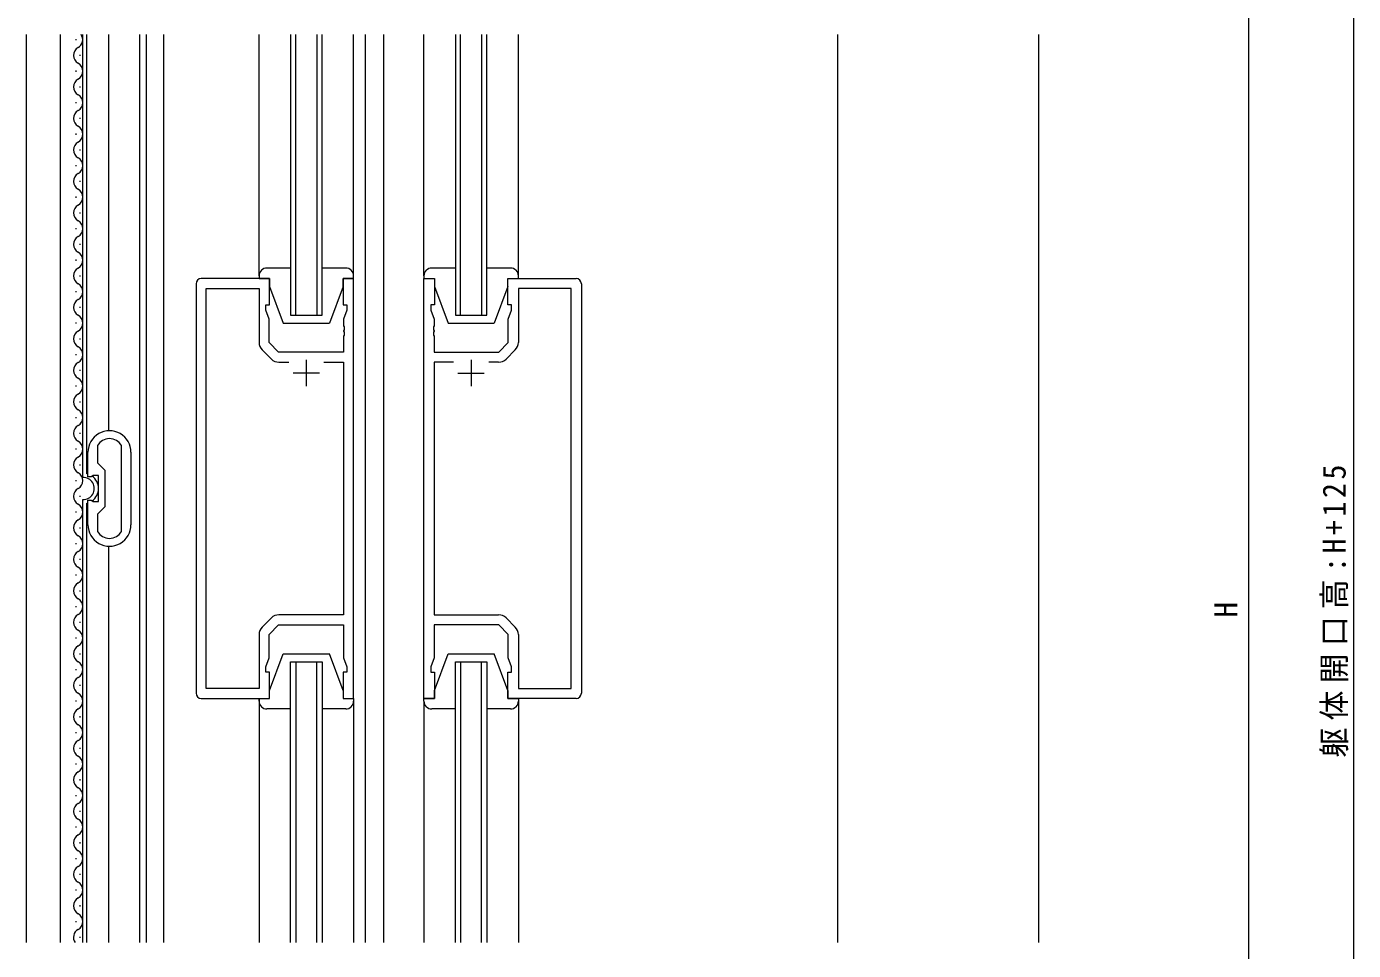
# Model space of a CAD drawing. Units: millimetres, scale not verified. Extents: x -594 to 539, y -420 to 386.
# Drawn here: x -422.4 to -169.6, y -48 to 128 of the extents above; entities that cross this region are included whole.
import ezdxf
from ezdxf.enums import TextEntityAlignment as Align

# ---------------------------------------------------------------- set-up
doc = ezdxf.new("R2010")
doc.units = ezdxf.units.MM
doc.header["$LTSCALE"] = 2
for name, color, linetype, lineweight in [('0-3_YKK_11', 7, 'Continuous', 9), ('0-4_YKK_12', 2, 'Continuous', 9), ('0-5_YSS_K', 3, 'Continuous', 9), ('0-6_YKK_13', 4, 'Continuous', 9), ('0-7_YKK_D', 6, 'Continuous', 9)]:
    doc.layers.add(name, color=color, linetype=linetype, lineweight=lineweight)
doc.styles.add('ＭＳ ゴシック', font='')
doc.styles.get('ＭＳ ゴシック').set_extended_font_data('MS Gothic')

msp = doc.modelspace()

# ---------------------------------------------------------------- linework, layer by layer
at = {"layer": '0-3_YKK_11'}
for p, q in [((-390.074, 79), (-390.074, 1)), ((-376.074, 80), (-389.074, 80)), ((-376.074, 75), (-376.074, 80)), ((-362.074, 80), (-362.074, 75)), ((-360.074, 80), (-362.074, 80)), ((-360.074, 0), (-360.074, 80)), ((-346.674, 80), (-344.674, 80)), ((-346.674, 0), (-346.674, 80)), ((-344.674, 80), (-344.674, 75)), ((-330.674, 80), (-317.674, 80)), ((-330.674, 75), (-330.674, 80)), ((-316.674, 79), (-316.674, 1)), ((-388.144, 78.07), (-378.074, 78.07)), ((-388.144, 1.93), (-388.144, 78.07)), ((-378.074, 78.07), (-378.074, 67.828)), ((-328.674, 78.07), (-328.674, 67.828)), ((-318.604, 78.07), (-328.674, 78.07)), ((-318.604, 1.93), (-318.604, 78.07)), ((-376.774, 75), (-376.074, 75)), ((-376.774, 74), (-376.774, 75)), ((-376.144, 72.269), (-376.774, 74)), ((-362.074, 75), (-361.374, 75)), ((-361.374, 74), (-362.004, 72.269)), ((-361.374, 75), (-361.374, 74)), ((-345.374, 75), (-345.374, 74)), ((-344.674, 75), (-345.374, 75)), ((-345.374, 74), (-344.744, 72.269)), ((-329.974, 75), (-330.674, 75)), ((-330.604, 72.269), (-329.974, 74)), ((-329.974, 74), (-329.974, 75)), ((-376.144, 67.799), (-376.144, 72.269)), ((-362.004, 72.269), (-362.004, 70.958)), ((-362.004, 70.958), (-361.884, 70.775)), ((-344.744, 70.958), (-344.864, 70.775)), ((-344.744, 72.269), (-344.744, 70.958)), ((-330.604, 67.799), (-330.604, 72.269)), ((-361.884, 70.225), (-362.004, 70.042)), ((-362.004, 70.042), (-362.004, 69.958)), ((-362.004, 69.958), (-361.884, 69.775)), ((-361.884, 69.225), (-362.004, 69.042)), ((-362.004, 69.042), (-362.004, 66)), ((-361.884, 70.775), (-361.884, 70.225)), ((-361.884, 69.775), (-361.884, 69.225)), ((-344.864, 70.775), (-344.864, 70.225)), ((-344.864, 70.225), (-344.744, 70.042)), ((-344.744, 69.958), (-344.864, 69.775)), ((-344.864, 69.775), (-344.864, 69.225)), ((-344.864, 69.225), (-344.744, 69.042)), ((-344.744, 70.042), (-344.744, 69.958)), ((-344.744, 69.042), (-344.744, 66)), ((-377.488, 66.414), (-375.729, 64.656)), ((-374.344, 66), (-376.144, 67.799)), ((-362.004, 66), (-374.344, 66)), ((-344.744, 66), (-332.403, 66)), ((-332.403, 66), (-330.604, 67.799)), ((-329.259, 66.414), (-331.018, 64.656)), ((-374.315, 64.07), (-372.424, 64.07)), ((-365.723, 64.07), (-362.004, 64.07)), ((-365.723, 64.07), (-362.004, 64.07)), ((-362.004, 64.07), (-362.004, 15.93)), ((-341.024, 64.07), (-344.744, 64.07)), ((-344.744, 64.07), (-344.744, 15.93)), ((-341.024, 64.07), (-344.744, 64.07)), ((-332.432, 64.07), (-334.323, 64.07)), ((-408.834, 48.184), (-408.874, 48.036)), ((-408.874, 48.036), (-408.874, 44.9)), ((-404.274, 48.036), (-404.313, 48.184)), ((-404.274, 31.964), (-404.274, 48.036)), ((-410.674, 42.2), (-410.674, 46.9)), ((-402.474, 46.9), (-402.474, 33.1)), ((-402.474, 46.9), (-402.474, 33.1)), ((-408.874, 44.9), (-407.474, 43.5)), ((-407.474, 43.5), (-407.474, 36.5)), ((-410.074, 42.2), (-410.674, 42.2)), ((-409.88, 42.35), (-410.074, 42.2)), ((-409.686, 42.5), (-409.88, 42.35)), ((-408.674, 42.5), (-409.686, 42.5)), ((-408.674, 37.5), (-408.674, 42.5)), ((-410.674, 37.8), (-410.074, 37.8)), ((-410.674, 33.1), (-410.674, 37.8)), ((-410.074, 37.8), (-409.88, 37.65)), ((-409.88, 37.65), (-409.686, 37.5)), ((-409.686, 37.5), (-408.674, 37.5)), ((-407.474, 36.5), (-408.874, 35.1)), ((-408.874, 35.1), (-408.874, 31.964)), ((-408.874, 31.964), (-408.834, 31.816)), ((-404.313, 31.816), (-404.274, 31.964)), ((-375.729, 15.344), (-377.488, 13.586)), ((-362.004, 15.93), (-374.315, 15.93)), ((-344.744, 15.93), (-332.432, 15.93)), ((-331.018, 15.344), (-329.259, 13.586)), ((-376.144, 12.201), (-374.344, 14)), ((-374.344, 14), (-362.004, 14)), ((-362.004, 14), (-362.004, 7.731)), ((-344.744, 14), (-344.744, 7.731)), ((-332.403, 14), (-344.744, 14)), ((-330.604, 12.201), (-332.403, 14)), ((-378.074, 12.172), (-378.074, 1.93)), ((-376.144, 7.731), (-376.144, 12.201)), ((-330.604, 7.731), (-330.604, 12.201)), ((-328.674, 12.172), (-328.674, 1.93)), ((-376.774, 6), (-376.144, 7.731)), ((-362.004, 7.731), (-361.374, 6)), ((-344.744, 7.731), (-345.374, 6)), ((-329.974, 6), (-330.604, 7.731)), ((-376.774, 5), (-376.774, 6)), ((-361.374, 6), (-361.374, 5)), ((-345.374, 6), (-345.374, 5)), ((-329.974, 5), (-329.974, 6)), ((-376.074, 5), (-376.774, 5)), ((-376.074, 0), (-376.074, 5)), ((-362.074, 5), (-362.074, 0)), ((-361.374, 5), (-362.074, 5)), ((-345.374, 5), (-344.674, 5)), ((-344.674, 5), (-344.674, 0)), ((-330.674, 5), (-329.974, 5)), ((-330.674, 0), (-330.674, 5)), ((-389.074, 0), (-376.074, 0)), ((-378.074, 1.93), (-388.144, 1.93)), ((-362.074, 0), (-360.074, 0)), ((-344.674, 0), (-346.674, 0)), ((-317.674, 0), (-330.674, 0)), ((-328.674, 1.93), (-318.604, 1.93))]:
    msp.add_line(p, q, dxfattribs=at)
at = {"layer": '0-3_YKK_11', "color": 2}
for p, q in [((-369.074, 64.5), (-369.074, 59.5)), ((-337.674, 64.5), (-337.674, 59.5)), ((-366.574, 62), (-371.574, 62)), ((-340.174, 62), (-335.174, 62))]:
    msp.add_line(p, q, dxfattribs=at)
at = {"layer": '0-3_YKK_11'}
for centre, radius, start, end in [((-389.074, 79), 1, 90, 179.99998), ((-317.674, 79), 1, 0, 89.99998), ((-376.074, 67.828), 2, 179.99998, 224.99998), ((-330.674, 67.828), 2, 315, 0), ((-374.315, 66.07), 2, 225, 270), ((-332.432, 66.07), 2, 269.99998, 314.99998), ((-406.574, 46.9), 4.1, 359.99998, 180), ((-406.574, 46.9), 2.6, 29.59184, 150.40814), ((-406.574, 33.1), 4.1, 179.99998, 0), ((-406.574, 33.1), 2.6, 209.59184, 330.40814), ((-374.315, 13.93), 2, 89.99998, 134.99998), ((-332.432, 13.93), 2, 45, 90), ((-376.074, 12.172), 2, 135, 180), ((-330.674, 12.172), 2, 359.99998, 44.99998), ((-389.074, 1), 1, 180, 269.99998), ((-317.674, 1), 1, 270, 359.99998)]:
    msp.add_arc(centre, radius, start, end, dxfattribs=at)
at = {"layer": '0-4_YKK_12'}
for p, q in [((-422.374, -46.5), (-422.374, 126.5)), ((-415.874, -46.5), (-415.874, 126.5)), ((-411.674, 42.078), (-411.674, 126.5)), ((-410.874, 42.8), (-410.874, 126.5)), ((-406.674, 50.999), (-406.674, 126.5)), ((-400.774, -46.5), (-400.774, 126.5)), ((-399.574, 126.5), (-399.574, -46.5)), ((-396.274, 126.5), (-396.274, -46.5)), ((-372.074, 126.5), (-372.074, 73)), ((-371.074, 73), (-371.074, 126.5)), ((-367.074, 126.5), (-367.074, 73)), ((-366.074, 73), (-366.074, 126.5)), ((-357.874, 126.5), (-357.874, -46.5)), ((-354.373, 126.5), (-354.373, -46.5)), ((-340.674, 126.5), (-340.674, 73)), ((-339.674, 73), (-339.674, 126.5)), ((-335.674, 126.5), (-335.674, 73)), ((-334.674, 73), (-334.674, 126.5)), ((-267.874, 126.5), (-267.874, -46.5)), ((-412.934, 125.4), (-412.934, 125.6)), ((-412.174, 122.4), (-412.174, 122.6)), ((-412.934, 119.4), (-412.934, 119.6)), ((-412.174, 116.4), (-412.174, 116.6)), ((-412.934, 113.4), (-412.934, 113.6)), ((-412.174, 110.4), (-412.174, 110.6)), ((-412.934, 107.4), (-412.934, 107.6)), ((-412.934, 107.4), (-412.934, 107.6)), ((-412.174, 104.4), (-412.174, 104.6)), ((-412.934, 101.4), (-412.934, 101.6)), ((-412.174, 98.4), (-412.174, 98.6)), ((-412.934, 95.4), (-412.934, 95.6)), ((-412.174, 92.4), (-412.174, 92.6)), ((-412.934, 89.4), (-412.934, 89.6)), ((-412.174, 86.4), (-412.174, 86.6)), ((-412.934, 83.4), (-412.934, 83.6)), ((-412.934, 83.4), (-412.934, 83.6)), ((-412.174, 80.4), (-412.174, 80.6)), ((-412.934, 77.4), (-412.934, 77.6)), ((-412.174, 74.4), (-412.174, 74.6)), ((-412.934, 71.4), (-412.934, 71.6)), ((-372.074, 73), (-366.074, 73)), ((-340.674, 73), (-334.674, 73)), ((-412.174, 68.4), (-412.174, 68.6)), ((-412.934, 65.4), (-412.934, 65.6)), ((-412.174, 62.4), (-412.174, 62.6)), ((-412.934, 59.4), (-412.934, 59.6)), ((-412.174, 56.4), (-412.174, 56.6)), ((-412.934, 53.4), (-412.934, 53.6)), ((-412.174, 50.4), (-412.174, 50.6)), ((-412.934, 47.4), (-412.934, 47.6)), ((-412.174, 44.4), (-412.174, 44.6)), ((-412.934, 41.4), (-412.934, 41.6)), ((-412.174, 38.4), (-412.174, 38.6)), ((-411.674, -46.5), (-411.674, 37.922)), ((-412.934, 35.4), (-412.934, 35.6)), ((-410.874, -46.5), (-410.874, 37.2)), ((-412.174, 32.4), (-412.174, 32.6)), ((-412.934, 29.4), (-412.934, 29.6)), ((-406.674, -46.5), (-406.674, 29.001)), ((-412.174, 26.4), (-412.174, 26.6)), ((-412.934, 23.4), (-412.934, 23.6)), ((-412.174, 20.4), (-412.174, 20.6)), ((-412.934, 17.4), (-412.934, 17.6)), ((-412.174, 14.4), (-412.174, 14.6)), ((-412.934, 11.4), (-412.934, 11.6)), ((-412.174, 8.4), (-412.174, 8.6)), ((-412.934, 5.4), (-412.934, 5.6)), ((-372.074, 7), (-366.074, 7)), ((-372.074, -46.5), (-372.074, 7)), ((-371.074, 7), (-371.074, -46.5)), ((-367.074, -46.5), (-367.074, 7)), ((-366.074, 7), (-366.074, -46.5)), ((-340.674, 7), (-334.674, 7)), ((-340.674, -46.5), (-340.674, 7)), ((-339.674, 7), (-339.674, -46.5)), ((-335.674, -46.5), (-335.674, 7)), ((-334.674, 7), (-334.674, -46.5)), ((-412.174, 2.4), (-412.174, 2.6)), ((-412.934, -0.6), (-412.934, -0.4)), ((-412.174, -3.6), (-412.174, -3.4)), ((-412.934, -6.6), (-412.934, -6.4)), ((-412.174, -9.6), (-412.174, -9.4)), ((-412.934, -12.6), (-412.934, -12.4)), ((-412.174, -15.6), (-412.174, -15.4)), ((-412.934, -18.6), (-412.934, -18.4)), ((-412.174, -21.6), (-412.174, -21.4)), ((-412.934, -24.6), (-412.934, -24.4)), ((-412.174, -27.6), (-412.174, -27.4)), ((-412.934, -30.6), (-412.934, -30.4)), ((-412.174, -33.6), (-412.174, -33.4)), ((-412.934, -36.6), (-412.934, -36.4)), ((-412.174, -39.6), (-412.174, -39.4)), ((-412.934, -42.6), (-412.934, -42.4)), ((-412.174, -45.6), (-412.174, -45.4))]:
    msp.add_line(p, q, dxfattribs=at)
for centre, radius, start, end in [((-413.392, 125.5), 1.718, 299.20255, 35.58665), ((-411.715, 122.5), 1.718, 119.20255, 240.79745), ((-413.392, 119.5), 1.718, 299.20255, 60.79745), ((-411.715, 116.5), 1.718, 119.20255, 240.79745), ((-413.392, 113.5), 1.718, 299.20255, 60.79745), ((-411.715, 110.5), 1.718, 119.20255, 240.79745), ((-413.392, 107.5), 1.718, 299.20255, 60.79745), ((-413.392, 107.5), 1.718, 299.20255, 60.79745), ((-411.715, 104.5), 1.718, 119.20255, 240.79745), ((-413.392, 101.5), 1.718, 299.20255, 60.79745), ((-411.715, 98.5), 1.718, 119.20255, 240.79745), ((-413.392, 95.5), 1.718, 299.20255, 60.79745), ((-411.715, 92.5), 1.718, 119.20255, 240.79745), ((-413.392, 89.5), 1.718, 299.20255, 60.79745), ((-411.715, 86.5), 1.718, 119.20255, 240.79745), ((-413.392, 83.5), 1.718, 299.20255, 60.79745), ((-413.392, 83.5), 1.718, 299.20255, 60.79745), ((-411.715, 80.5), 1.718, 119.20255, 240.79745), ((-413.392, 77.5), 1.718, 299.20255, 60.79745), ((-411.715, 74.5), 1.718, 119.20255, 240.79745), ((-413.392, 71.5), 1.718, 299.20255, 60.79745), ((-411.715, 68.5), 1.718, 119.20255, 240.79745), ((-413.392, 65.5), 1.718, 299.20255, 60.79745), ((-411.715, 62.5), 1.718, 119.20255, 240.79745), ((-413.392, 59.5), 1.718, 299.20255, 60.79745), ((-411.715, 56.5), 1.718, 119.20255, 240.79745), ((-413.392, 53.5), 1.718, 299.20255, 60.79745), ((-411.715, 50.5), 1.718, 119.20255, 240.79745), ((-413.392, 47.5), 1.718, 299.20255, 60.79745), ((-411.715, 44.5), 1.718, 119.20255, 240.79745), ((-413.392, 41.5), 1.718, 299.20255, 60.79745), ((-411.555, 40), 2.082, 266.74568, 93.2543), ((-411.555, 40), 2.882, 72.18202, 76.31436), ((-411.555, 40), 2.882, 305.51927, 54.48071), ((-411.715, 38.5), 1.718, 119.20255, 240.79745), ((-413.392, 35.5), 1.718, 299.20255, 60.79745), ((-411.555, 40), 2.882, 283.68562, 287.81796), ((-411.715, 32.5), 1.718, 119.20255, 240.79745), ((-413.392, 29.5), 1.718, 299.20255, 60.79745), ((-411.715, 26.5), 1.718, 119.20255, 240.79745), ((-413.392, 23.5), 1.718, 299.20255, 60.79745), ((-411.715, 20.5), 1.718, 119.20255, 240.79745), ((-413.392, 17.5), 1.718, 299.20255, 60.79745), ((-411.715, 14.5), 1.718, 119.20255, 240.79745), ((-413.392, 11.5), 1.718, 299.20255, 60.79745), ((-411.715, 8.5), 1.718, 119.20255, 240.79745), ((-413.392, 5.5), 1.718, 299.20255, 60.79745), ((-411.715, 2.5), 1.718, 119.20255, 240.79745), ((-413.392, -0.5), 1.718, 299.20255, 60.79745), ((-411.715, -3.5), 1.718, 119.20255, 240.79745), ((-413.392, -6.5), 1.718, 299.20255, 60.79745), ((-411.715, -9.5), 1.718, 119.20255, 240.79745), ((-413.392, -12.5), 1.718, 299.20255, 60.79745), ((-411.715, -15.5), 1.718, 119.20255, 240.79745), ((-413.392, -18.5), 1.718, 299.20255, 60.79745), ((-411.715, -21.5), 1.718, 119.20255, 240.79745), ((-413.392, -24.5), 1.718, 299.20255, 60.79745), ((-411.715, -27.5), 1.718, 119.20255, 240.79745), ((-413.392, -30.5), 1.718, 299.20255, 60.79745), ((-411.715, -33.5), 1.718, 119.20255, 240.79745), ((-413.392, -36.5), 1.718, 299.20255, 60.79745), ((-411.715, -39.5), 1.718, 119.20255, 240.79745), ((-413.392, -42.5), 1.718, 299.20255, 60.79745), ((-411.715, -45.5), 1.718, 119.20255, 215.58665)]:
    msp.add_arc(centre, radius, start, end, dxfattribs=at)
at = {"layer": '0-5_YSS_K'}
msp.add_line((-229.574, 126.5), (-229.574, -46.5), dxfattribs=at)
at = {"layer": '0-6_YKK_13'}
for p, q in [((-378.074, 80.5), (-378.074, 126.5)), ((-360.074, 80.5), (-360.074, 126.5)), ((-346.674, 80.5), (-346.674, 126.5)), ((-328.674, 80.5), (-328.674, 126.5)), ((-372.074, 82), (-376.574, 82)), ((-361.574, 82), (-366.074, 82)), ((-340.674, 82), (-345.174, 82)), ((-330.174, 82), (-334.674, 82)), ((-376.074, 78.5), (-373.474, 71.5)), ((-362.074, 78.5), (-364.674, 71.5)), ((-362.074, 78.5), (-362.074, 80)), ((-344.674, 78.5), (-342.074, 71.5)), ((-330.674, 78.5), (-333.274, 71.5)), ((-330.674, 78.5), (-330.674, 80)), ((-373.474, 71.5), (-364.674, 71.5)), ((-342.074, 71.5), (-333.274, 71.5)), ((-376.074, 1.5), (-373.474, 8.5)), ((-373.474, 8.5), (-364.674, 8.5)), ((-362.074, 1.5), (-364.674, 8.5)), ((-344.674, 1.5), (-342.074, 8.5)), ((-342.074, 8.5), (-333.274, 8.5)), ((-330.674, 1.5), (-333.274, 8.5)), ((-378.074, 0), (-378.074, -46.5)), ((-362.074, 1.5), (-362.074, 0)), ((-360.074, 0), (-360.074, -46.5)), ((-330.674, 1.5), (-330.674, 0)), ((-372.074, -2), (-376.574, -2)), ((-361.574, -2), (-366.074, -2)), ((-346.674, -0.586), (-346.674, -46.5)), ((-340.674, -2), (-345.174, -2)), ((-330.174, -2), (-334.674, -2)), ((-328.674, -0.586), (-328.674, -46.5))]:
    msp.add_line(p, q, dxfattribs=at)
for points in [[(-378.074, 80.5), (-378.074, 80), (-376.074, 80), (-376.074, 78.5)], [(-362.074, 80), (-360.074, 80), (-360.074, 80.5)], [(-346.674, 80.5), (-346.674, 80), (-344.674, 80), (-344.674, 78.5)], [(-330.674, 80), (-328.674, 80), (-328.674, 80.5)], [(-378.074, -0.5), (-378.074, 0), (-376.074, 0), (-376.074, 1.5)], [(-362.074, 0), (-360.074, 0), (-360.074, -0.5)], [(-346.674, -0.5), (-346.674, 0), (-344.674, 0), (-344.674, 1.5)], [(-330.674, 0), (-328.674, 0), (-328.674, -0.5)]]:
    msp.add_lwpolyline(points, dxfattribs=at)
for centre, start, end in [((-376.574, 80.5), 90, 180), ((-361.574, 80.5), 0, 90), ((-345.174, 80.5), 90, 180), ((-330.174, 80.5), 0, 90), ((-376.574, -0.5), 180, 270), ((-361.574, -0.5), 270, 0), ((-345.174, -0.5), 180, 270), ((-330.174, -0.5), 270, 0)]:
    msp.add_arc(centre, 1.5, start, end, dxfattribs=at)
at = {"layer": '0-7_YKK_D'}
for p, q in [((-169.574, 277.001), (-169.574, -248)), ((-189.574, 210), (-189.574, -176))]:
    msp.add_line(p, q, dxfattribs=at)

# ---------------------------------------------------------------- texts
at = {"layer": '0-7_YKK_D', "color": 7, "style": 'ＭＳ ゴシック'}
msp.add_text('H', height=4.399, rotation=90, dxfattribs=at).set_placement((-190.374, 15.4), align=Align.BOTTOM_LEFT)
at = {"layer": '0-7_YKK_D', "color": 7, "insert": (-170.574, -11.259), "char_height": 4.399, "attachment_point": 7, "rotation": 90, "style": 'ＭＳ ゴシック'}
msp.add_mtext('\\T1.24;\\W0.95;躯体開口高:H+125', dxfattribs=at)

doc.saveas('drawing.dxf')
